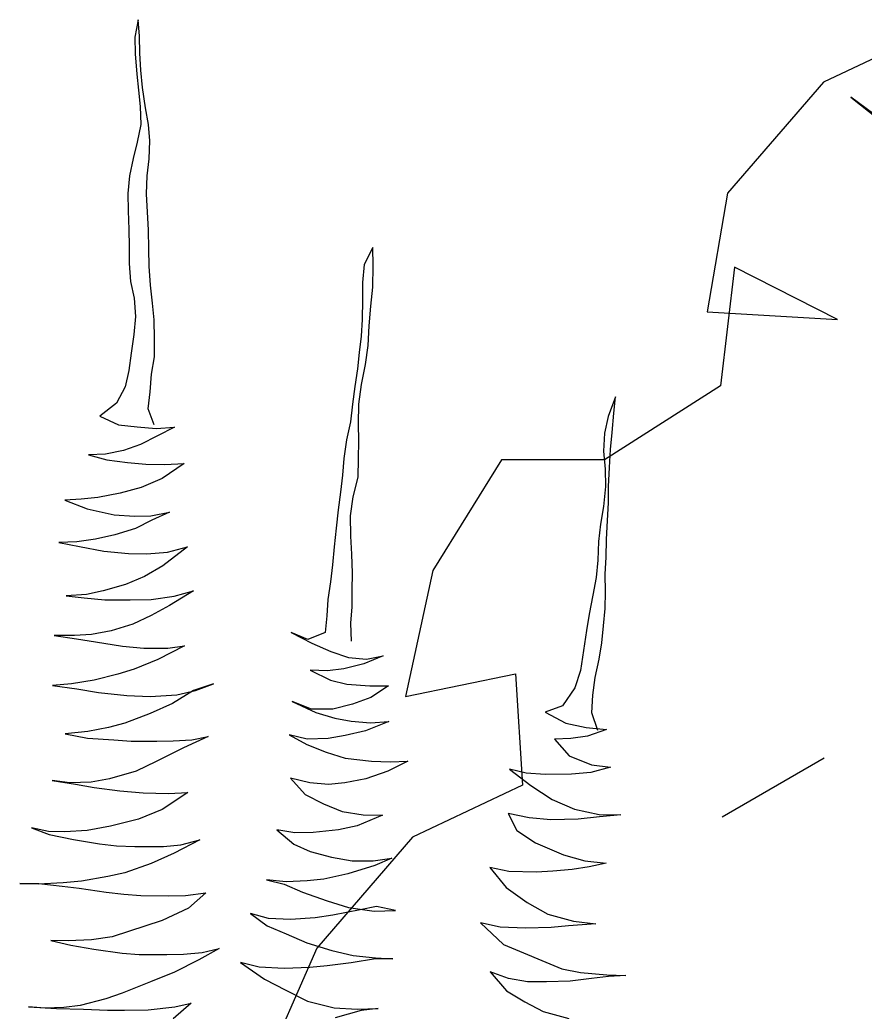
# Model space of a CAD drawing. Header units: metres. Extents: x -58 to 722, y -1100 to 345.
# Drawn here: x 25.5069 to 25.841, y 104.4177 to 104.8098 of the extents above; entities that cross this region are included whole.
import ezdxf

# ---------------------------------------------------------------- set-up
doc = ezdxf.new("R2010")
doc.units = ezdxf.units.M
doc.header["$MEASUREMENT"] = 0
doc.layers.add('FSR_ARQ_002MURO', color=150, linetype='Continuous', lineweight=30)
doc.layers.add('FSR_ARQ_005VEGETACION', color=64, linetype='Continuous')

# ---------------------------------------------------------------- blocks, each defined once
blk = doc.blocks.new('arbustos 01')
at = {"layer": 'FSR_ARQ_005VEGETACION', "color": 103}
for p, q in [((189.08583, -31.15973), (189.08644, -31.15255)), ((189.08644, -31.15255), (189.08787, -31.1601)), ((189.08572, -31.16725), (189.08583, -31.15973)), ((189.08787, -31.1601), (189.08777, -31.16745)), ((189.08528, -31.17459), (189.08572, -31.16725)), ((189.08777, -31.16745), (189.08697, -31.17633)), ((189.08449, -31.18228), (189.08528, -31.17459)), ((189.08697, -31.17633), (189.08636, -31.1835)), ((189.08318, -31.19115), (189.08449, -31.18228)), ((189.08636, -31.1835), (189.08558, -31.19067)), ((189.08188, -31.19848), (189.08318, -31.19115)), ((189.08558, -31.19067), (189.0853, -31.19853)), ((189.08127, -31.20566), (189.08188, -31.19848)), ((189.0853, -31.19853), (189.0869, -31.20625)), ((189.08168, -31.21353), (189.08127, -31.20566)), ((189.0869, -31.20625), (189.08869, -31.21345)), ((189.08243, -31.22106), (189.08168, -31.21353)), ((189.08869, -31.21345), (189.0903, -31.221)), ((189.08284, -31.22893), (189.08243, -31.22106)), ((189.0903, -31.221), (189.09104, -31.22887)), ((189.08238, -31.23696), (189.08284, -31.22893)), ((189.09104, -31.22887), (189.09077, -31.23639)), ((189.08194, -31.24482), (189.08238, -31.23696)), ((189.09077, -31.23639), (189.09049, -31.2446)), ((189.09049, -31.2446), (189.09039, -31.25212)), ((189.08182, -31.2532), (189.08194, -31.24482)), ((188.98324, -31.26058), (188.98335, -31.25254)), ((188.98335, -31.25254), (188.98718, -31.25995)), ((189.08155, -31.26072), (189.08182, -31.2532)), ((189.09039, -31.25212), (189.09046, -31.25947)), ((188.98345, -31.26999), (188.98324, -31.26058)), ((188.98718, -31.25995), (188.98793, -31.26782)), ((189.08109, -31.26909), (189.08155, -31.26072)), ((189.09046, -31.25947), (189.08983, -31.2675)), ((188.98419, -31.2782), (188.98345, -31.26999)), ((188.98793, -31.26782), (188.98799, -31.27552)), ((189.08013, -31.27694), (189.08109, -31.26909)), ((189.08983, -31.2675), (189.0882, -31.27483)), ((189.0882, -31.27483), (189.08757, -31.28286)), ((188.98493, -31.28693), (188.98419, -31.2782)), ((188.98799, -31.27552), (188.98805, -31.28407)), ((189.07935, -31.28428), (189.08013, -31.27694)), ((189.08757, -31.28286), (189.08832, -31.29073)), ((188.9855, -31.29549), (188.98493, -31.28693)), ((188.98805, -31.28407), (188.98846, -31.29143)), ((189.07923, -31.29266), (189.07935, -31.28428)), ((188.98846, -31.29143), (188.98939, -31.29862)), ((189.08832, -31.29073), (189.08958, -31.29896)), ((188.98658, -31.30388), (188.9855, -31.29549)), ((189.0793, -31.30053), (189.07923, -31.29266)), ((188.98939, -31.29862), (188.99015, -31.30581)), ((189.08056, -31.30807), (189.0793, -31.30053)), ((189.08958, -31.29896), (189.0905, -31.30649)), ((188.98834, -31.31263), (188.98658, -31.30388)), ((188.99015, -31.30581), (188.99124, -31.31352)), ((189.08114, -31.31594), (189.08056, -31.30807)), ((189.0905, -31.30649), (189.09211, -31.31369)), ((188.98959, -31.32136), (188.98834, -31.31263)), ((188.99124, -31.31352), (188.99233, -31.32123)), ((189.09211, -31.31369), (189.09595, -31.32093)), ((188.87755, -31.32531), (188.87679, -31.31812)), ((188.87679, -31.31812), (188.88009, -31.32672)), ((189.08207, -31.3233), (189.08114, -31.31594)), ((188.98965, -31.32991), (188.98959, -31.32136)), ((188.99233, -31.32123), (188.99325, -31.32911)), ((189.09595, -31.32093), (189.10323, -31.3265)), ((188.87829, -31.3337), (188.87755, -31.32531)), ((188.88009, -31.32672), (188.8817, -31.33409)), ((189.07938, -31.33043), (189.08207, -31.3233)), ((189.10323, -31.3265), (189.09514, -31.33032)), ((188.98954, -31.33744), (188.98965, -31.32991)), ((188.99325, -31.32911), (188.99502, -31.337)), ((189.07853, -31.33198), (189.0705, -31.33135)), ((189.0705, -31.33135), (189.07797, -31.33522)), ((189.08692, -31.33123), (189.07853, -31.33198)), ((189.09514, -31.33032), (189.08692, -31.33123)), ((188.87904, -31.34124), (188.87829, -31.3337)), ((188.8817, -31.33409), (188.88211, -31.34196)), ((189.07797, -31.33522), (189.08544, -31.33908)), ((188.98961, -31.3453), (188.98954, -31.33744)), ((188.99502, -31.337), (188.99611, -31.34522)), ((189.08544, -31.33908), (189.09293, -31.34158)), ((188.87945, -31.34911), (188.87904, -31.34124)), ((188.88211, -31.34196), (188.88132, -31.34982)), ((189.09293, -31.34158), (189.10078, -31.34322)), ((189.10829, -31.34349), (189.10023, -31.34578)), ((189.10078, -31.34322), (189.10829, -31.34349)), ((188.87984, -31.35749), (188.87945, -31.34911)), ((188.98984, -31.35334), (188.98961, -31.3453)), ((188.99611, -31.34522), (188.99669, -31.35241)), ((189.07472, -31.34783), (189.06618, -31.34737)), ((189.06618, -31.34737), (189.07584, -31.354)), ((189.0831, -31.3476), (189.07472, -31.34783)), ((189.09115, -31.34685), (189.0831, -31.3476)), ((189.10023, -31.34578), (189.09115, -31.34685)), ((188.88132, -31.34982), (188.88121, -31.35751)), ((188.99195, -31.36192), (188.98984, -31.35334)), ((188.99669, -31.35241), (188.99762, -31.35994)), ((188.87992, -31.36467), (188.87984, -31.35749)), ((188.88121, -31.35751), (188.88212, -31.36624)), ((189.07584, -31.354), (189.08519, -31.35788)), ((189.08519, -31.35788), (189.09439, -31.3604)), ((188.9932, -31.37031), (188.99195, -31.36192)), ((188.99762, -31.35994), (188.99854, -31.36765)), ((189.09439, -31.3604), (189.10411, -31.36224)), ((189.10411, -31.36224), (189.11145, -31.36303)), ((188.88033, -31.37237), (188.87992, -31.36467)), ((188.88212, -31.36624), (188.88338, -31.37395)), ((189.11862, -31.36347), (189.10883, -31.36727)), ((189.11145, -31.36303), (189.11862, -31.36347)), ((188.99308, -31.3792), (188.9932, -31.37031)), ((188.99854, -31.36765), (188.99946, -31.3757)), ((189.08092, -31.37031), (189.07273, -31.36866)), ((189.07273, -31.36866), (189.08038, -31.37218)), ((189.0881, -31.37041), (189.08092, -31.37031)), ((189.09699, -31.36984), (189.0881, -31.37041)), ((189.10883, -31.36727), (189.09699, -31.36984)), ((188.88073, -31.38076), (188.88033, -31.37237)), ((188.88338, -31.37395), (188.8843, -31.38166)), ((189.08038, -31.37218), (189.08768, -31.37587)), ((188.99263, -31.38723), (188.99308, -31.3792)), ((188.99946, -31.3757), (189.00037, -31.38392)), ((189.08768, -31.37587), (189.0967, -31.37873)), ((189.0967, -31.37873), (189.10523, -31.38056)), ((188.88096, -31.38845), (188.88073, -31.38076)), ((188.8843, -31.38166), (188.88453, -31.38987)), ((189.00037, -31.38392), (189.00112, -31.39179)), ((189.07352, -31.38628), (189.06483, -31.38394)), ((189.06483, -31.38394), (189.07566, -31.39229)), ((189.11219, -31.38373), (189.10156, -31.38581)), ((189.10523, -31.38056), (189.11342, -31.38169)), ((189.12128, -31.38197), (189.11219, -31.38373)), ((189.11342, -31.38169), (189.12128, -31.38197)), ((188.88137, -31.39598), (188.88096, -31.38845)), ((188.99235, -31.39544), (188.99263, -31.38723)), ((189.08257, -31.38709), (189.07352, -31.38628)), ((189.09061, -31.38685), (189.08257, -31.38709)), ((189.10156, -31.38581), (189.09061, -31.38685)), ((188.88453, -31.38987), (188.88529, -31.3974)), ((189.00112, -31.39179), (189.00204, -31.39933)), ((189.07566, -31.39229), (189.08363, -31.39702)), ((188.88127, -31.40367), (188.88137, -31.39598)), ((188.99242, -31.40296), (188.99235, -31.39544)), ((189.08363, -31.39702), (189.09196, -31.40055)), ((188.88529, -31.3974), (188.88672, -31.40512)), ((189.00204, -31.39933), (189.00313, -31.40704)), ((189.09196, -31.40055), (189.10184, -31.40325)), ((188.88134, -31.41103), (188.88127, -31.40367)), ((188.88672, -31.40512), (188.88832, -31.41352)), ((188.99249, -31.41031), (188.99242, -31.40296)), ((189.07069, -31.40556), (189.06217, -31.40322)), ((189.06217, -31.40322), (189.07269, -31.40969)), ((189.08076, -31.40707), (189.07069, -31.40556)), ((189.10184, -31.40325), (189.10917, -31.40489)), ((189.10917, -31.40489), (189.11805, -31.40552)), ((189.11805, -31.40552), (189.11018, -31.40627)), ((189.00313, -31.40704), (189.00355, -31.41423)), ((189.07269, -31.40969), (189.08066, -31.41408)), ((189.08999, -31.40719), (189.08076, -31.40707)), ((189.1011, -31.40717), (189.08999, -31.40719)), ((189.11018, -31.40627), (189.1011, -31.40717)), ((188.88209, -31.41856), (188.88134, -31.41103)), ((188.88832, -31.41352), (188.88959, -31.42071)), ((188.99307, -31.4175), (188.99249, -31.41031)), ((189.00355, -31.41423), (189.0043, -31.42159)), ((189.08066, -31.41408), (189.08882, -31.41795)), ((188.88285, -31.42609), (188.88209, -31.41856)), ((188.9928, -31.42536), (188.99307, -31.4175)), ((189.08882, -31.41795), (189.09835, -31.42081)), ((188.88959, -31.42071), (188.89084, -31.42945)), ((189.0043, -31.42159), (189.01196, -31.4246)), ((189.01918, -31.42162), (189.01022, -31.42628)), ((189.01196, -31.4246), (189.01918, -31.42162)), ((189.09835, -31.42081), (189.10688, -31.42247)), ((189.10688, -31.42247), (189.1144, -31.42291)), ((189.12329, -31.42286), (189.11352, -31.42427)), ((189.1144, -31.42291), (189.12329, -31.42286)), ((188.88394, -31.43329), (188.88285, -31.42609)), ((189.01022, -31.42628), (189.0018, -31.42993)), ((189.07346, -31.42851), (189.06612, -31.42739)), ((189.06612, -31.42739), (189.07784, -31.43336)), ((189.0933, -31.42758), (189.08389, -31.42848)), ((189.10513, -31.42569), (189.0933, -31.42758)), ((189.11352, -31.42427), (189.10513, -31.42569)), ((188.89084, -31.42945), (188.89226, -31.43819)), ((188.98619, -31.43331), (188.97886, -31.43184)), ((188.97886, -31.43184), (188.98736, -31.43538)), ((189.0018, -31.42993), (188.99407, -31.43256)), ((189.08389, -31.42848), (189.07346, -31.42851)), ((188.88572, -31.44135), (188.88394, -31.43329)), ((188.99407, -31.43256), (188.98619, -31.43331)), ((188.98736, -31.43538), (188.99605, -31.43755)), ((189.07784, -31.43336), (189.08821, -31.4376)), ((188.89226, -31.43819), (188.89472, -31.44592)), ((188.99605, -31.43755), (189.00322, -31.43833)), ((189.01092, -31.43809), (189.00197, -31.44242)), ((189.00322, -31.43833), (189.01092, -31.43809)), ((189.08821, -31.4376), (189.09536, -31.43992)), ((189.09536, -31.43992), (189.10575, -31.44246)), ((188.88681, -31.44906), (188.88572, -31.44135)), ((188.98467, -31.44492), (188.97646, -31.44498)), ((188.97646, -31.44498), (188.98425, -31.45004)), ((188.99476, -31.4442), (188.98467, -31.44492)), ((189.00197, -31.44242), (188.99476, -31.4442)), ((189.06124, -31.44698), (189.05341, -31.44414)), ((189.05341, -31.44414), (189.06209, -31.44699)), ((189.10575, -31.44246), (189.11565, -31.44413)), ((189.12402, -31.44476), (189.1134, -31.44632)), ((189.11565, -31.44413), (189.12402, -31.44476)), ((188.88722, -31.45676), (188.88681, -31.44906)), ((188.89472, -31.44592), (188.90008, -31.45369)), ((189.06942, -31.44897), (189.06124, -31.44698)), ((189.06209, -31.44699), (189.07142, -31.45276)), ((189.08121, -31.44965), (189.06942, -31.44897)), ((189.09147, -31.44927), (189.08121, -31.44965)), ((189.1038, -31.4479), (189.09147, -31.44927)), ((189.1134, -31.44632), (189.1038, -31.4479)), ((188.90008, -31.45369), (188.90774, -31.45652)), ((188.98425, -31.45004), (188.99225, -31.45306)), ((188.99225, -31.45306), (189.00094, -31.45523)), ((189.01877, -31.45188), (189.00844, -31.4567)), ((189.01034, -31.45518), (189.01877, -31.45188)), ((189.07142, -31.45276), (189.0811, -31.45717)), ((188.88462, -31.46454), (188.88722, -31.45676)), ((188.90774, -31.45652), (188.89861, -31.46136)), ((189.00844, -31.4567), (189.00003, -31.45915)), ((189.00094, -31.45523), (189.01034, -31.45518)), ((189.0811, -31.45717), (189.09233, -31.46143)), ((188.89861, -31.46136), (188.88969, -31.46329)), ((188.98445, -31.46116), (188.97642, -31.46071)), ((188.97642, -31.46071), (188.98662, -31.46478)), ((188.99283, -31.46042), (188.98445, -31.46116)), ((189.00003, -31.45915), (188.99283, -31.46042)), ((189.09233, -31.46143), (189.09949, -31.46323)), ((188.88969, -31.46329), (188.88079, -31.4642)), ((188.88079, -31.4642), (188.88913, -31.46704)), ((188.98662, -31.46478), (188.99548, -31.46678)), ((188.99548, -31.46678), (189.00299, -31.46808)), ((189.01222, -31.46837), (189.02011, -31.46643)), ((189.02011, -31.46643), (189.01236, -31.47077)), ((189.09949, -31.46323), (189.10852, -31.46506)), ((189.10852, -31.46506), (189.11843, -31.46605)), ((189.11843, -31.46605), (189.10866, -31.46797)), ((188.88913, -31.46704), (188.89647, -31.46817)), ((188.89647, -31.46817), (188.90364, -31.46844)), ((188.90364, -31.46844), (188.89722, -31.4757)), ((189.00299, -31.46808), (189.01222, -31.46837)), ((189.01236, -31.47077), (189.00393, -31.47407)), ((189.06282, -31.46872), (189.05566, -31.46725)), ((189.05566, -31.46725), (189.06654, -31.47219)), ((189.07102, -31.46917), (189.06282, -31.46872)), ((189.0782, -31.46927), (189.07102, -31.46917)), ((189.08949, -31.46925), (189.0782, -31.46927)), ((189.09719, -31.46867), (189.08949, -31.46925)), ((189.10866, -31.46797), (189.09719, -31.46867)), ((189.00393, -31.47407), (188.99552, -31.4767)), ((189.06654, -31.47219), (189.0786, -31.47817)), ((188.88742, -31.47967), (188.87903, -31.48076)), ((188.89722, -31.4757), (188.88742, -31.47967)), ((188.97583, -31.47831), (188.96797, -31.47803)), ((188.96797, -31.47803), (188.9768, -31.48243)), ((188.98404, -31.47808), (188.97583, -31.47831)), ((188.99552, -31.4767), (188.98404, -31.47808)), ((189.0786, -31.47817), (189.08726, -31.48239)), ((188.87903, -31.48076), (188.88771, -31.4831)), ((188.88771, -31.4831), (188.89608, -31.48372)), ((188.89608, -31.48372), (188.90771, -31.48388)), ((188.90771, -31.48388), (188.91609, -31.48331)), ((188.9233, -31.48153), (188.91397, -31.48875)), ((188.91609, -31.48331), (188.9233, -31.48153)), ((188.9768, -31.48243), (188.9865, -31.48581)), ((189.08726, -31.48239), (189.09901, -31.4858)), ((188.9865, -31.48581), (188.99571, -31.48764)), ((188.99571, -31.48764), (189.00289, -31.48825)), ((189.00289, -31.48825), (189.0111, -31.48751)), ((189.0111, -31.48751), (189.01951, -31.48557)), ((189.01951, -31.48557), (189.01308, -31.49266)), ((189.09901, -31.4858), (189.10703, -31.48727)), ((189.11402, -31.48822), (189.1058, -31.48965)), ((189.10703, -31.48727), (189.11643, -31.48757)), ((189.12414, -31.48648), (189.11402, -31.48822)), ((189.11643, -31.48757), (189.12414, -31.48648)), ((188.91397, -31.48875), (188.90465, -31.49495)), ((189.01308, -31.49266), (189.00499, -31.49683)), ((189.0731, -31.49228), (189.06456, -31.49182)), ((189.06456, -31.49182), (189.07592, -31.49933)), ((189.08422, -31.49192), (189.0731, -31.49228)), ((189.09449, -31.49103), (189.08422, -31.49192)), ((189.1058, -31.48965), (189.09449, -31.49103)), ((188.90465, -31.49495), (188.89485, -31.4991)), ((189.00499, -31.49683), (188.99691, -31.50014)), ((188.88404, -31.50151), (188.87447, -31.50155)), ((188.87447, -31.50155), (188.88386, -31.50254)), ((188.89485, -31.4991), (188.88404, -31.50151)), ((188.9148, -31.50296), (188.92389, -31.50103)), ((188.92389, -31.50103), (188.9202, -31.5085)), ((188.98766, -31.50155), (188.97911, -31.50178)), ((188.99691, -31.50014), (188.98766, -31.50155)), ((189.07592, -31.49933), (189.08629, -31.50358)), ((188.88386, -31.50254), (188.89325, -31.50352)), ((188.89325, -31.50352), (188.90521, -31.50385)), ((188.90521, -31.50385), (188.9148, -31.50296)), ((188.97911, -31.50178), (188.99033, -31.50638)), ((189.08629, -31.50358), (189.09856, -31.50665)), ((188.9202, -31.5085), (188.91192, -31.51386)), ((188.99033, -31.50638), (188.99851, -31.5082)), ((188.99851, -31.5082), (189.00961, -31.50937)), ((189.00961, -31.50937), (189.01764, -31.50948)), ((189.01764, -31.50948), (189.02553, -31.50822)), ((189.02553, -31.50822), (189.01809, -31.51445)), ((189.09856, -31.50665), (189.10879, -31.5085)), ((189.10879, -31.5085), (189.1187, -31.50915)), ((189.12552, -31.51026), (189.11489, -31.51251)), ((189.1187, -31.50915), (189.12588, -31.5089)), ((189.13326, -31.50729), (189.12552, -31.51026)), ((189.12588, -31.5089), (189.13326, -31.50729)), ((188.91192, -31.51386), (188.89971, -31.51917)), ((189.01809, -31.51445), (189.01086, -31.51777)), ((189.06767, -31.51478), (189.05932, -31.51261)), ((189.05932, -31.51261), (189.0707, -31.51841)), ((189.07535, -31.51557), (189.06767, -31.51478)), ((189.10341, -31.51441), (189.09588, -31.51516)), ((189.11489, -31.51251), (189.10341, -31.51441)), ((188.89971, -31.51917), (188.89027, -31.52177)), ((189.01086, -31.51777), (189.0016, -31.52021)), ((189.0707, -31.51841), (189.08072, -31.52299)), ((189.08783, -31.51557), (189.07535, -31.51557)), ((189.09588, -31.51516), (189.08783, -31.51557)), ((188.89027, -31.52177), (188.88085, -31.52284)), ((188.88085, -31.52284), (188.88835, -31.52448)), ((188.98328, -31.52184), (188.97509, -31.5207)), ((188.97509, -31.5207), (188.98257, -31.52388)), ((188.99251, -31.52179), (188.98328, -31.52184)), ((189.0016, -31.52021), (188.99251, -31.52179)), ((189.08072, -31.52299), (189.09229, -31.52708)), ((188.88835, -31.52448), (188.89586, -31.52561)), ((188.89586, -31.52561), (188.90439, -31.52641)), ((188.90439, -31.52641), (188.91157, -31.52685)), ((188.91157, -31.52685), (188.92371, -31.5265)), ((188.92371, -31.5265), (188.93195, -31.52473)), ((188.93195, -31.52473), (188.92482, -31.53353)), ((188.98257, -31.52388), (188.99432, -31.52746)), ((188.99432, -31.52746), (189.00489, -31.52983)), ((189.09229, -31.52708), (189.0998, -31.52872)), ((189.00489, -31.52983), (189.01223, -31.53061)), ((189.01223, -31.53061), (189.02145, -31.53108)), ((189.02229, -31.53212), (189.01421, -31.5356)), ((189.02145, -31.53108), (189.03002, -31.53017)), ((189.03002, -31.53017), (189.02229, -31.53212)), ((189.0998, -31.52872), (189.11139, -31.53076)), ((189.11139, -31.53076), (189.11942, -31.53155)), ((189.11942, -31.53155), (189.13036, -31.53204)), ((189.13002, -31.5317), (189.11974, -31.53293)), ((189.1384, -31.53181), (189.13002, -31.5317)), ((189.13036, -31.53204), (189.1384, -31.53181)), ((188.92482, -31.53353), (188.91567, -31.54007)), ((189.01421, -31.5356), (189.00339, -31.53938)), ((189.06566, -31.53698), (189.05678, -31.53583)), ((189.05678, -31.53583), (189.06438, -31.5426)), ((189.09268, -31.53649), (189.08532, -31.53707)), ((189.10056, -31.53557), (189.09268, -31.53649)), ((189.11238, -31.53385), (189.10056, -31.53557)), ((189.11974, -31.53293), (189.11238, -31.53385)), ((188.91567, -31.54007), (188.90653, -31.54525)), ((189.00339, -31.53938), (188.99411, -31.54233)), ((189.07301, -31.53725), (189.06566, -31.53698)), ((189.08532, -31.53707), (189.07301, -31.53725)), ((188.90653, -31.54525), (188.89521, -31.54834)), ((188.97341, -31.54359), (188.98181, -31.54182)), ((188.98281, -31.54389), (188.97341, -31.54359)), ((188.98181, -31.54182), (188.98897, -31.54329)), ((188.99411, -31.54233), (188.98281, -31.54389)), ((188.98897, -31.54329), (189.00091, -31.54567)), ((189.02927, -31.54709), (189.03717, -31.54497)), ((189.03717, -31.54497), (189.02974, -31.55034)), ((189.06438, -31.5426), (189.07594, -31.54806)), ((188.89521, -31.54834), (188.88545, -31.54941)), ((188.88545, -31.54941), (188.8974, -31.55042)), ((188.93606, -31.54907), (188.92602, -31.55851)), ((188.92749, -31.551), (188.93606, -31.54907)), ((189.00091, -31.54567), (189.00876, -31.54681)), ((189.00876, -31.54681), (189.01952, -31.54764)), ((189.01952, -31.54764), (189.02927, -31.54709)), ((189.07594, -31.54806), (189.0979, -31.5552)), ((188.8974, -31.55042), (188.90509, -31.55104)), ((188.90509, -31.55104), (188.91637, -31.55137)), ((188.91637, -31.55137), (188.92749, -31.551)), ((189.02149, -31.55382), (189.01237, -31.5578)), ((189.02974, -31.55034), (189.02149, -31.55382)), ((189.01237, -31.5578), (189.00138, -31.56124)), ((189.0979, -31.5552), (189.10694, -31.55652)), ((189.10694, -31.55652), (189.11719, -31.557)), ((189.12472, -31.55676), (189.11597, -31.55886)), ((189.11719, -31.557), (189.12472, -31.55676)), ((188.92602, -31.55851), (188.90039, -31.56927)), ((189.00138, -31.56124), (188.99195, -31.56333)), ((189.05831, -31.56201), (189.05081, -31.56037)), ((189.05081, -31.56037), (189.0598, -31.56528)), ((189.0665, -31.56281), (189.05831, -31.56201)), ((189.09353, -31.56232), (189.08599, -31.5629)), ((189.10586, -31.56061), (189.09353, -31.56232)), ((189.11597, -31.55886), (189.10586, -31.56061)), ((188.98219, -31.5644), (188.97466, -31.56481)), ((188.97466, -31.56481), (188.98218, -31.56491)), ((188.98218, -31.56491), (188.99293, -31.5666)), ((188.99195, -31.56333), (188.98219, -31.5644)), ((188.99293, -31.5666), (189.00351, -31.56794)), ((189.04149, -31.5664), (189.03096, -31.57378)), ((189.03326, -31.56851), (189.04149, -31.5664)), ((189.0598, -31.56528), (189.0705, -31.57073)), ((189.07385, -31.56291), (189.0665, -31.56281)), ((189.08599, -31.5629), (189.07385, -31.56291)), ((188.89216, -31.57087), (188.88069, -31.57191)), ((188.90039, -31.56927), (188.89216, -31.57087)), ((188.92376, -31.57352), (188.93184, -31.57055)), ((188.93184, -31.57055), (188.92471, -31.57884)), ((189.00351, -31.56794), (189.01103, -31.56872)), ((189.01103, -31.56872), (189.02231, -31.56905)), ((189.02231, -31.56905), (189.03326, -31.56851)), ((189.0705, -31.57073), (189.08104, -31.57497)), ((188.88069, -31.57191), (188.87231, -31.57214)), ((188.87231, -31.57214), (188.87983, -31.57258)), ((188.87983, -31.57258), (188.88734, -31.57354)), ((188.88734, -31.57354), (188.89673, -31.57469)), ((188.89673, -31.57469), (188.90715, -31.57501)), ((188.90715, -31.57501), (188.91553, -31.57495)), ((188.91553, -31.57495), (188.92376, -31.57352)), ((189.03096, -31.57378), (189.02166, -31.57861)), ((189.08104, -31.57497), (189.09346, -31.57993)), ((188.92471, -31.57884), (188.91661, -31.58368)), ((189.02166, -31.57861), (189.01202, -31.58344)), ((189.09346, -31.57993), (189.1006, -31.58242)), ((188.91661, -31.58368), (188.90852, -31.58802)), ((189.01202, -31.58344), (189.00036, -31.58636)), ((189.07029, -31.58594), (189.06313, -31.58431)), ((189.06313, -31.58431), (189.07108, -31.59125)), ((189.1006, -31.58242), (189.11185, -31.58531)), ((188.90852, -31.58802), (188.89736, -31.59112)), ((188.99026, -31.58691), (188.98103, -31.58661)), ((188.98103, -31.58661), (188.98854, -31.58757)), ((188.98854, -31.58757), (188.99995, -31.5908)), ((189.00036, -31.58636), (188.99026, -31.58691)), ((189.08207, -31.5873), (189.07029, -31.58594)), ((189.0925, -31.58744), (189.08207, -31.5873)), ((189.09985, -31.58737), (189.0925, -31.58744)), ((189.11046, -31.587), (189.09985, -31.58737)), ((189.12226, -31.58665), (189.11046, -31.587)), ((189.11185, -31.58531), (189.11902, -31.58626)), ((189.11902, -31.58626), (189.12722, -31.58654)), ((189.13458, -31.58596), (189.12226, -31.58665)), ((189.12722, -31.58654), (189.13458, -31.58596))]:
    blk.add_line(p, q, dxfattribs=at)
blk = doc.blocks.new('arbusto fsr 2')
at = {"layer": 'FSR_ARQ_005VEGETACION', "color": 104}
for p, q in [((277.01498, -31.46952), (277.05839, -31.48985)), ((277.05839, -31.48985), (277.09629, -31.53376)), ((277.00418, -31.52807), (277.0476, -31.49581)), ((277.0476, -31.49581), (277.00694, -31.52807)), ((277.09629, -31.53376), (277.10432, -31.58065)), ((277.05287, -31.58364), (277.09353, -31.56304)), ((277.09353, -31.56304), (277.09905, -31.60993)), ((277.10432, -31.58065), (277.05287, -31.58364)), ((277.09905, -31.60993), (277.14498, -31.6392)), ((277.14498, -31.6392), (277.18564, -31.6392)), ((277.18564, -31.6392), (277.21275, -31.68284)), ((277.21275, -31.68284), (277.22354, -31.73272)), ((277.18012, -31.72377), (277.17736, -31.76768)), ((277.22354, -31.73272), (277.18012, -31.72377)), ((277.09846, -31.78025), (277.05805, -31.75694)), ((277.17736, -31.76768), (277.22078, -31.78828)), ((277.22078, -31.78828), (277.25867, -31.8322)), ((277.25867, -31.8322), (277.27775, -31.87584))]:
    blk.add_line(p, q, dxfattribs=at)

msp = doc.modelspace()

# ---------------------------------------------------------------- block references
at = {"layer": 'FSR_ARQ_002MURO', "xscale": -1}
msp.add_blockref('arbusto fsr 2', (302.88294, 136.2751), dxfattribs=at)
at = {"layer": 'FSR_ARQ_005VEGETACION', "xscale": -0.9, "yscale": 0.9, "zscale": 0.9}
msp.add_blockref('arbustos 01', (195.73149, 132.84711), dxfattribs=at)

doc.saveas('drawing.dxf')
